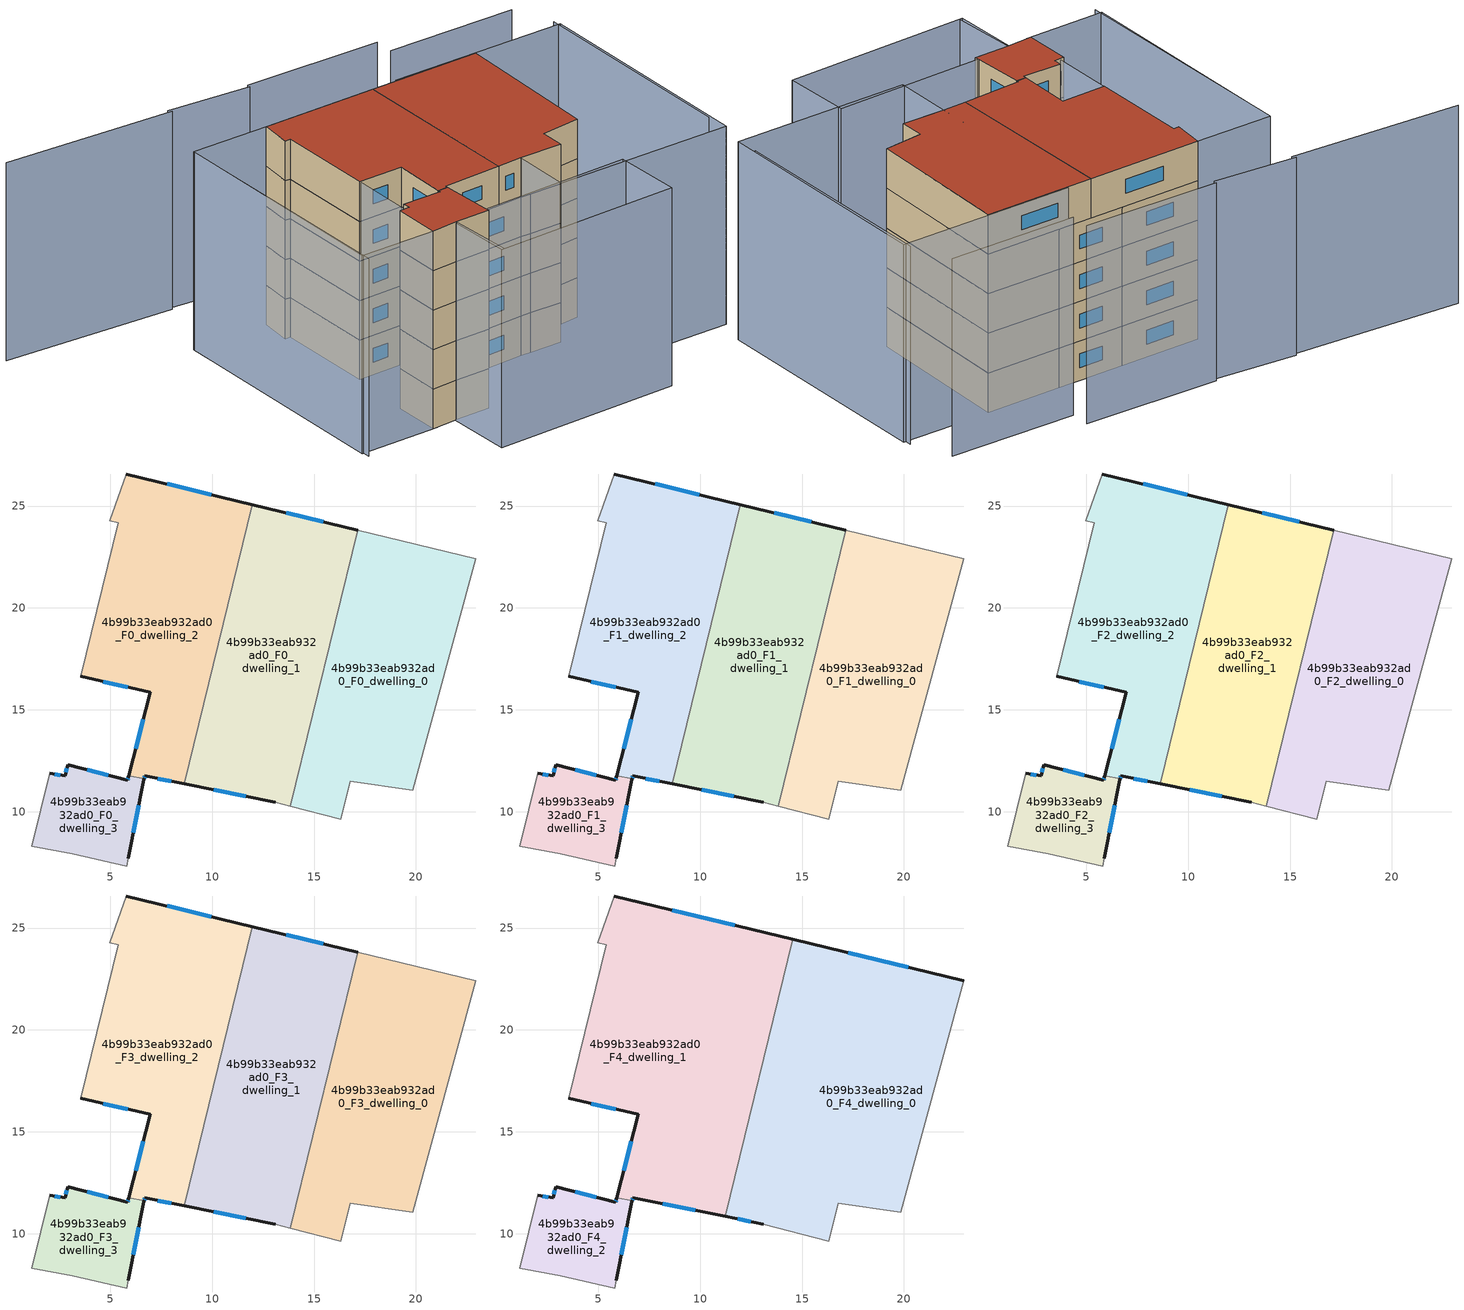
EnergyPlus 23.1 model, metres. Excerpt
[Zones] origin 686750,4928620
4b99b33eab932ad0_F0_dwelling_0
 floor ground (EU_floor_Construction): 22.95,22.4 19.84,11.05 16.78,11.48 16.32,9.62 13.84,10.27 17.13,23.82 z0
 wall adiabatic (EU_wall_Construction): 13.84,10.27 16.32,9.62 16.78,11.48 19.84,11.05 22.95,22.4 17.13,23.82 z0:3
 wall to 4b99b33eab932ad0_F0_dwelling_1 (EU_wall_Construction): 17.13,23.82 13.84,10.27 z0:3
4b99b33eab932ad0_F0_dwelling_1
 floor ground (EU_floor_Construction): 17.13,23.82 13.84,10.27 13.09,10.47 8.63,11.36 11.96,25.07 z0
 wall outside (EU_wall_Construction): 8.63,11.36 13.09,10.47 / 17.13,23.82 11.96,25.07 z0:3
 wall adiabatic (EU_wall_Construction): 13.09,10.47 13.84,10.27 z0:3
 wall to 4b99b33eab932ad0_F0_dwelling_2 (EU_wall_Construction): 11.96,25.07 8.63,11.36 z0:3
 window (EU_Window_Construction): 10.08,11.08 11.64,10.76 / 15.46,24.22 13.64,24.66 z0.97:2.03
4b99b33eab932ad0_F0_dwelling_2
 floor ground (EU_floor_Construction): 11.96,25.07 8.63,11.36 6.69,11.75 6.66,11.61 5.9,11.76 6.97,15.85 3.55,16.64 5.38,24.17 4.98,24.27 5.78,26.57 z0
 wall outside (EU_wall_Construction): 11.96,25.07 5.78,26.57 / 6.66,11.61 6.69,11.75 8.63,11.36 / 3.55,16.64 6.97,15.85 5.9,11.76 z0:3
 wall adiabatic (EU_wall_Construction): 5.78,26.57 4.98,24.27 5.38,24.17 3.55,16.64 z0:3
 wall to 4b99b33eab932ad0_F0_dwelling_3 (EU_wall_Construction): 5.9,11.76 6.66,11.61 z0:3
 window (EU_Window_Construction): 9.96,25.56 7.78,26.09 / 7.32,11.63 8,11.49 / 6.67,11.65 6.68,11.71 / 6.62,14.53 6.25,13.09 / 4.66,16.39 5.86,16.11 z0.97:2.03
4b99b33eab932ad0_F0_dwelling_3
 floor ground (EU_floor_Construction): 6.66,11.61 6.65,11.58 5.89,7.71 5.81,7.33 3.13,7.94 1.13,8.3 2.03,11.89 2.78,11.75 2.92,12.31 5.85,11.55 5.89,11.7 5.9,11.76 z0
 wall outside (EU_wall_Construction): 5.9,11.76 5.89,11.7 5.85,11.55 2.92,12.31 2.78,11.75 2.03,11.89 / 5.89,7.71 6.65,11.58 6.66,11.61 z0:3
 wall adiabatic (EU_wall_Construction): 2.03,11.89 1.13,8.3 3.13,7.94 5.81,7.33 5.89,7.71 z0:3
 window (EU_Window_Construction): 2.87,12.13 2.82,11.93 / 4.9,11.8 3.87,12.07 / 5.87,11.65 5.86,11.6 / 6.14,8.97 6.41,10.33 / 2.54,11.8 2.28,11.85 z0.97:2.03
4b99b33eab932ad0_F1_dwelling_0
 floor to 4b99b33eab932ad0_F0_dwelling_0 (EU_floor_Construction): 22.95,22.4 19.84,11.05 16.78,11.48 16.32,9.62 13.84,10.27 17.13,23.82 z3
 wall adiabatic (EU_wall_Construction): 13.84,10.27 16.32,9.62 16.78,11.48 19.84,11.05 22.95,22.4 17.13,23.82 z3:6
 wall to 4b99b33eab932ad0_F1_dwelling_1 (EU_wall_Construction): 17.13,23.82 13.84,10.27 z3:6
4b99b33eab932ad0_F1_dwelling_1
 floor to 4b99b33eab932ad0_F0_dwelling_1 (EU_floor_Construction): 17.13,23.82 13.84,10.27 13.09,10.47 8.63,11.36 11.96,25.07 z3
 wall outside (EU_wall_Construction): 8.63,11.36 13.09,10.47 / 17.13,23.82 11.96,25.07 z3:6
 wall adiabatic (EU_wall_Construction): 13.09,10.47 13.84,10.27 z3:6
 wall to 4b99b33eab932ad0_F1_dwelling_2 (EU_wall_Construction): 11.96,25.07 8.63,11.36 z3:6
 window (EU_Window_Construction): 10.08,11.08 11.64,10.76 / 15.46,24.22 13.64,24.66 z3.97:5.03
4b99b33eab932ad0_F1_dwelling_2
 floor to 4b99b33eab932ad0_F0_dwelling_2 (EU_floor_Construction): 11.96,25.07 8.63,11.36 6.69,11.75 6.66,11.61 5.9,11.76 6.97,15.85 3.55,16.64 5.38,24.17 4.98,24.27 5.78,26.57 z3
 wall outside (EU_wall_Construction): 11.96,25.07 5.78,26.57 / 6.66,11.61 6.69,11.75 8.63,11.36 / 3.55,16.64 6.97,15.85 5.9,11.76 z3:6
 wall adiabatic (EU_wall_Construction): 5.78,26.57 4.98,24.27 5.38,24.17 3.55,16.64 z3:6
 wall to 4b99b33eab932ad0_F1_dwelling_3 (EU_wall_Construction): 5.9,11.76 6.66,11.61 z3:6
 window (EU_Window_Construction): 9.96,25.56 7.78,26.09 / 7.32,11.63 8,11.49 / 6.67,11.65 6.68,11.71 / 6.62,14.53 6.25,13.09 / 4.66,16.39 5.86,16.11 z3.97:5.03
4b99b33eab932ad0_F1_dwelling_3
 floor to 4b99b33eab932ad0_F0_dwelling_3 (EU_floor_Construction): 6.66,11.61 6.65,11.58 5.89,7.71 5.81,7.33 3.13,7.94 1.13,8.3 2.03,11.89 2.78,11.75 2.92,12.31 5.85,11.55 5.89,11.7 5.9,11.76 z3
 wall outside (EU_wall_Construction): 5.9,11.76 5.89,11.7 5.85,11.55 2.92,12.31 2.78,11.75 2.03,11.89 / 5.89,7.71 6.65,11.58 6.66,11.61 z3:6
 wall adiabatic (EU_wall_Construction): 2.03,11.89 1.13,8.3 3.13,7.94 5.81,7.33 5.89,7.71 z3:6
 window (EU_Window_Construction): 2.87,12.13 2.82,11.93 / 4.9,11.8 3.87,12.07 / 5.87,11.65 5.86,11.6 / 6.14,8.97 6.41,10.33 / 2.54,11.8 2.28,11.85 z3.97:5.03
4b99b33eab932ad0_F2_dwelling_0
 floor to 4b99b33eab932ad0_F1_dwelling_0 (EU_floor_Construction): 22.95,22.4 19.84,11.05 16.78,11.48 16.32,9.62 13.84,10.27 17.13,23.82 z6
 wall adiabatic (EU_wall_Construction): 13.84,10.27 16.32,9.62 16.78,11.48 19.84,11.05 22.95,22.4 17.13,23.82 z6:9
 wall to 4b99b33eab932ad0_F2_dwelling_1 (EU_wall_Construction): 17.13,23.82 13.84,10.27 z6:9
4b99b33eab932ad0_F2_dwelling_1
 floor to 4b99b33eab932ad0_F1_dwelling_1 (EU_floor_Construction): 17.13,23.82 13.84,10.27 13.09,10.47 8.63,11.36 11.96,25.07 z6
 wall outside (EU_wall_Construction): 8.63,11.36 13.09,10.47 / 17.13,23.82 11.96,25.07 z6:9
 wall adiabatic (EU_wall_Construction): 13.09,10.47 13.84,10.27 z6:9
 wall to 4b99b33eab932ad0_F2_dwelling_2 (EU_wall_Construction): 11.96,25.07 8.63,11.36 z6:9
 window (EU_Window_Construction): 10.08,11.08 11.64,10.76 / 15.46,24.22 13.64,24.66 z6.97:8.03
4b99b33eab932ad0_F2_dwelling_2
 floor to 4b99b33eab932ad0_F1_dwelling_2 (EU_floor_Construction): 11.96,25.07 8.63,11.36 6.69,11.75 6.66,11.61 5.9,11.76 6.97,15.85 3.55,16.64 5.38,24.17 4.98,24.27 5.78,26.57 z6
 wall outside (EU_wall_Construction): 11.96,25.07 5.78,26.57 / 6.66,11.61 6.69,11.75 8.63,11.36 / 3.55,16.64 6.97,15.85 5.9,11.76 z6:9
 wall adiabatic (EU_wall_Construction): 5.78,26.57 4.98,24.27 5.38,24.17 3.55,16.64 z6:9
 wall to 4b99b33eab932ad0_F2_dwelling_3 (EU_wall_Construction): 5.9,11.76 6.66,11.61 z6:9
 window (EU_Window_Construction): 9.96,25.56 7.78,26.09 / 7.32,11.63 8,11.49 / 6.67,11.65 6.68,11.71 / 6.62,14.53 6.25,13.09 / 4.66,16.39 5.86,16.11 z6.97:8.03
4b99b33eab932ad0_F2_dwelling_3
 floor to 4b99b33eab932ad0_F1_dwelling_3 (EU_floor_Construction): 6.66,11.61 6.65,11.58 5.89,7.71 5.81,7.33 3.13,7.94 1.13,8.3 2.03,11.89 2.78,11.75 2.92,12.31 5.85,11.55 5.89,11.7 5.9,11.76 z6
 wall outside (EU_wall_Construction): 5.9,11.76 5.89,11.7 5.85,11.55 2.92,12.31 2.78,11.75 2.03,11.89 / 5.89,7.71 6.65,11.58 6.66,11.61 z6:9
 wall adiabatic (EU_wall_Construction): 2.03,11.89 1.13,8.3 3.13,7.94 5.81,7.33 5.89,7.71 z6:9
 window (EU_Window_Construction): 2.87,12.13 2.82,11.93 / 4.9,11.8 3.87,12.07 / 5.87,11.65 5.86,11.6 / 6.14,8.97 6.41,10.33 / 2.54,11.8 2.28,11.85 z6.97:8.03
4b99b33eab932ad0_F3_dwelling_0
 floor to 4b99b33eab932ad0_F2_dwelling_0 (EU_floor_Construction): 22.95,22.4 19.84,11.05 16.78,11.48 16.32,9.62 13.84,10.27 17.13,23.82 z9
 wall adiabatic (EU_wall_Construction): 13.84,10.27 16.32,9.62 16.78,11.48 19.84,11.05 22.95,22.4 17.13,23.82 z9:12
 wall to 4b99b33eab932ad0_F3_dwelling_1 (EU_wall_Construction): 17.13,23.82 13.84,10.27 z9:12
4b99b33eab932ad0_F3_dwelling_1
 floor to 4b99b33eab932ad0_F2_dwelling_1 (EU_floor_Construction): 17.13,23.82 13.84,10.27 13.09,10.47 8.63,11.36 11.96,25.07 z9
 wall outside (EU_wall_Construction): 8.63,11.36 13.09,10.47 / 17.13,23.82 11.96,25.07 z9:12
 wall adiabatic (EU_wall_Construction): 13.09,10.47 13.84,10.27 z9:12
 wall to 4b99b33eab932ad0_F3_dwelling_2 (EU_wall_Construction): 11.96,25.07 8.63,11.36 z9:12
 window (EU_Window_Construction): 10.08,11.08 11.64,10.76 / 15.46,24.22 13.64,24.66 z9.97:11.03
4b99b33eab932ad0_F3_dwelling_2
 floor to 4b99b33eab932ad0_F2_dwelling_2 (EU_floor_Construction): 11.96,25.07 8.63,11.36 6.69,11.75 6.66,11.61 5.9,11.76 6.97,15.85 3.55,16.64 5.38,24.17 4.98,24.27 5.78,26.57 z9
 wall outside (EU_wall_Construction): 11.96,25.07 5.78,26.57 / 6.66,11.61 6.69,11.75 8.63,11.36 / 3.55,16.64 6.97,15.85 5.9,11.76 z9:12
 wall adiabatic (EU_wall_Construction): 5.78,26.57 4.98,24.27 5.38,24.17 3.55,16.64 z9:12
 wall to 4b99b33eab932ad0_F3_dwelling_3 (EU_wall_Construction): 5.9,11.76 6.66,11.61 z9:12
 window (EU_Window_Construction): 9.96,25.56 7.78,26.09 / 7.32,11.63 8,11.49 / 6.67,11.65 6.68,11.71 / 6.62,14.53 6.25,13.09 / 4.66,16.39 5.86,16.11 z9.97:11.03
4b99b33eab932ad0_F3_dwelling_3
 floor to 4b99b33eab932ad0_F2_dwelling_3 (EU_floor_Construction): 6.66,11.61 6.65,11.58 5.89,7.71 5.81,7.33 3.13,7.94 1.13,8.3 2.03,11.89 2.78,11.75 2.92,12.31 5.85,11.55 5.89,11.7 5.9,11.76 z9
 wall outside (EU_wall_Construction): 5.9,11.76 5.89,11.7 5.85,11.55 2.92,12.31 2.78,11.75 2.03,11.89 / 5.89,7.71 6.65,11.58 6.66,11.61 z9:12
 wall adiabatic (EU_wall_Construction): 2.03,11.89 1.13,8.3 3.13,7.94 5.81,7.33 5.89,7.71 z9:12
 window (EU_Window_Construction): 2.87,12.13 2.82,11.93 / 4.9,11.8 3.87,12.07 / 5.87,11.65 5.86,11.6 / 6.14,8.97 6.41,10.33 / 2.54,11.8 2.28,11.85 z9.97:11.03
4b99b33eab932ad0_F4_dwelling_0
 floor to 4b99b33eab932ad0_F3_dwelling_0 (EU_floor_Construction): 22.95,22.4 19.84,11.05 16.78,11.48 16.32,9.62 13.84,10.27 17.13,23.81 z12
 floor to 4b99b33eab932ad0_F3_dwelling_1 (EU_floor_Construction): 17.13,23.81 13.84,10.27 13.09,10.47 11.23,10.84 14.54,24.45 z12
 wall outside (EU_wall_Construction): 11.23,10.84 13.09,10.47 / 22.95,22.4 14.54,24.45 z12:15
 wall adiabatic (EU_wall_Construction): 13.09,10.47 16.32,9.62 16.78,11.48 19.84,11.05 22.95,22.4 z12:15
 wall to 4b99b33eab932ad0_F4_dwelling_1 (EU_wall_Construction): 14.54,24.45 11.23,10.84 z12:15
 window (EU_Window_Construction): 11.84,10.72 12.49,10.59 / 20.22,23.06 17.27,23.78 z12.97:14.03
 roof outside (EU_roof_Construction): 19.84,11.05 22.95,22.4 14.54,24.45 11.23,10.84 13.09,10.47 16.32,9.62 16.78,11.48 z15
4b99b33eab932ad0_F4_dwelling_1
 floor to 4b99b33eab932ad0_F3_dwelling_1 (EU_floor_Construction): 14.54,24.45 11.23,10.84 8.63,11.36 11.96,25.07 z12
 floor to 4b99b33eab932ad0_F3_dwelling_2 (EU_floor_Construction): 11.96,25.07 8.63,11.36 6.69,11.75 6.66,11.61 5.9,11.76 6.97,15.85 3.55,16.64 5.38,24.17 4.98,24.27 5.78,26.57 z12
 wall outside (EU_wall_Construction): 14.54,24.45 5.78,26.57 / 6.66,11.61 6.69,11.75 11.23,10.84 / 3.55,16.64 6.97,15.85 5.9,11.76 z12:15
 wall adiabatic (EU_wall_Construction): 5.78,26.57 4.98,24.27 5.38,24.17 3.55,16.64 z12:15
 wall to 4b99b33eab932ad0_F4_dwelling_2 (EU_wall_Construction): 5.9,11.76 6.66,11.61 z12:15
 window (EU_Window_Construction): 11.7,25.13 8.62,25.88 / 8.16,11.46 9.76,11.14 / 6.67,11.65 6.68,11.71 / 6.62,14.53 6.25,13.09 / 4.66,16.39 5.86,16.11 z12.97:14.03
 roof outside (EU_roof_Construction): 11.23,10.84 14.54,24.45 5.78,26.57 4.98,24.27 5.38,24.17 3.55,16.64 6.97,15.85 5.9,11.76 6.66,11.61 6.69,11.75 z15
4b99b33eab932ad0_F4_dwelling_2
 floor to 4b99b33eab932ad0_F3_dwelling_3 (EU_floor_Construction): 6.66,11.61 6.65,11.58 5.89,7.71 5.81,7.33 3.13,7.94 1.13,8.3 2.03,11.89 2.78,11.75 2.92,12.31 5.85,11.55 5.89,11.7 5.9,11.76 z12
 wall outside (EU_wall_Construction): 5.9,11.76 5.89,11.7 5.85,11.55 2.92,12.31 2.78,11.75 2.03,11.89 / 5.89,7.71 6.65,11.58 6.66,11.61 z12:15
 wall adiabatic (EU_wall_Construction): 2.03,11.89 1.13,8.3 3.13,7.94 5.81,7.33 5.89,7.71 z12:15
 window (EU_Window_Construction): 2.87,12.13 2.82,11.93 / 4.9,11.8 3.87,12.07 / 5.87,11.65 5.86,11.6 / 6.14,8.97 6.41,10.33 / 2.54,11.8 2.28,11.85 z12.97:14.03
 roof outside (EU_roof_Construction): 5.81,7.33 5.89,7.71 6.65,11.58 6.66,11.61 5.9,11.76 5.89,11.7 5.85,11.55 2.92,12.31 2.78,11.75 2.03,11.89 1.13,8.3 3.13,7.94 z15
shading: 3.19,8.25 2.16,3.07 / -0.12,28 -4.72,9.16 / 25.64,4.38 29.84,21.23 / 29.42,24.54 19.65,27.06 / 20.04,28.56 9.69,31.35 / 9.6,31.1 3.4,33.18 / 3.55,32.88 -9.29,36.85 / 17.26,5.01 16.1,-0.16 / 16.1,-0.16 1.92,3.04 / 1.92,3.04 3.09,8.21 / 3.09,8.21 17.26,5.01 / 29.9,20.71 25.34,2.64 / 25.34,2.64 11.97,6.02 / 11.97,6.02 16.52,24.09 / 16.52,24.09 29.9,20.71 / -4.67,9.75 -0.11,28.04 / -0.11,28.04 6.03,26.51 / 6.03,26.51 1.48,8.22 / 1.48,8.22 -4.67,9.75 z0:15
[Building]
EU S2 Campaign: North Axis=0; Terrain=City; Solar Distribution=FullExterior
[Site:Location]
Bologna: Latitude=44.5; Longitude=11.25; Time Zone=1; Elevation=37
[SizingPeriod:WeatherFileDays]
AnnualSizingPeriod: Begin Month=1; Begin Day of Month=1; End Month=12; End Day of Month=31; Day of Week for Start Day=Monday; Use Weather File Daylight Saving Period=No; Use Weather File Rain and Snow Indicators=No
[MATERIAL]
EU_InternalMass_Material: Roughness=MediumRough; Thickness=0.1; Conductivity=1; Density=1800; Specific Heat=900; Thermal Absorptance=0.9; Solar Absorptance=0.7; Visible Absorptance=0.7
[MATERIAL:NOMASS] Roughness=MediumRough; Thermal Absorptance=0.9; Solar Absorptance=0.7; Visible Absorptance=0.7
Name | Thermal Resistance
EU_wall_NoMass | 0.779417
EU_roof_NoMass | 0.435466
EU_floor_NoMass | 0.588222
[WINDOWMATERIAL:SIMPLEGLAZINGSYSTEM]
EU_Window_SimpleGlazing: UFactor=5.16242; Solar Heat Gain Coefficient=0.85; Visible Transmittance=0.85
[CONSTRUCTION]
EU_wall_Construction: EU_wall_NoMass
EU_roof_Construction: EU_roof_NoMass
EU_floor_Construction: EU_floor_NoMass
EU_Window_Construction: EU_Window_SimpleGlazing
EU_InternalMass_Construction: EU_InternalMass_Material
[ZONE] Type=1; Multiplier=1; Ceiling Height=autocalculate; Floor Area=autocalculate; Part of Total Floor Area=Yes
Name | Volume
4b99b33eab932ad0_F0_dwelling_0 | 223.477
4b99b33eab932ad0_F1_dwelling_0; 4b99b33eab932ad0_F2_dwelling_0; 4b99b33eab932ad0_F3_dwelling_0 | 223.476
4b99b33eab932ad0_F4_dwelling_0 | 335.208
4b99b33eab932ad0_F0_dwelling_1; 4b99b33eab932ad0_F1_dwelling_1; 4b99b33eab932ad0_F2_dwelling_1; 4b99b33eab932ad0_F3_dwelling_1 | 223.471
4b99b33eab932ad0_F4_dwelling_1 | 335.213
4b99b33eab932ad0_F0_dwelling_2 | 223.484
4b99b33eab932ad0_F1_dwelling_2; 4b99b33eab932ad0_F2_dwelling_2; 4b99b33eab932ad0_F3_dwelling_2 | 223.486
4b99b33eab932ad0_F4_dwelling_2; 4b99b33eab932ad0_F0_dwelling_3; 4b99b33eab932ad0_F1_dwelling_3; 4b99b33eab932ad0_F2_dwelling_3; 4b99b33eab932ad0_F3_dwelling_3 | 57.9075
[INTERNALMASS] Construction=EU_InternalMass_Construction
Name | Zone or ZoneList | Surface Area
4b99b33eab932ad0_F0_dwelling_0_EU_InternalMass | 4b99b33eab932ad0_F0_dwelling_0 | 74.4923
4b99b33eab932ad0_F0_dwelling_1_EU_InternalMass | 4b99b33eab932ad0_F0_dwelling_1 | 74.4905
4b99b33eab932ad0_F0_dwelling_2_EU_InternalMass | 4b99b33eab932ad0_F0_dwelling_2 | 74.4945
4b99b33eab932ad0_F0_dwelling_3_EU_InternalMass | 4b99b33eab932ad0_F0_dwelling_3 | 19.3029
4b99b33eab932ad0_F1_dwelling_0_EU_InternalMass | 4b99b33eab932ad0_F1_dwelling_0 | 74.4923
4b99b33eab932ad0_F1_dwelling_1_EU_InternalMass | 4b99b33eab932ad0_F1_dwelling_1 | 74.4905
4b99b33eab932ad0_F1_dwelling_2_EU_InternalMass | 4b99b33eab932ad0_F1_dwelling_2 | 74.4945
4b99b33eab932ad0_F1_dwelling_3_EU_InternalMass | 4b99b33eab932ad0_F1_dwelling_3 | 19.3029
4b99b33eab932ad0_F2_dwelling_0_EU_InternalMass | 4b99b33eab932ad0_F2_dwelling_0 | 74.4923
4b99b33eab932ad0_F2_dwelling_1_EU_InternalMass | 4b99b33eab932ad0_F2_dwelling_1 | 74.4905
4b99b33eab932ad0_F2_dwelling_2_EU_InternalMass | 4b99b33eab932ad0_F2_dwelling_2 | 74.4945
4b99b33eab932ad0_F2_dwelling_3_EU_InternalMass | 4b99b33eab932ad0_F2_dwelling_3 | 19.3029
4b99b33eab932ad0_F3_dwelling_0_EU_InternalMass | 4b99b33eab932ad0_F3_dwelling_0 | 74.4923
4b99b33eab932ad0_F3_dwelling_1_EU_InternalMass | 4b99b33eab932ad0_F3_dwelling_1 | 74.4905
4b99b33eab932ad0_F3_dwelling_2_EU_InternalMass | 4b99b33eab932ad0_F3_dwelling_2 | 74.4945
4b99b33eab932ad0_F3_dwelling_3_EU_InternalMass | 4b99b33eab932ad0_F3_dwelling_3 | 19.3029
4b99b33eab932ad0_F4_dwelling_0_EU_InternalMass | 4b99b33eab932ad0_F4_dwelling_0 | 111.737
4b99b33eab932ad0_F4_dwelling_1_EU_InternalMass | 4b99b33eab932ad0_F4_dwelling_1 | 111.737
4b99b33eab932ad0_F4_dwelling_2_EU_InternalMass | 4b99b33eab932ad0_F4_dwelling_2 | 19.3029
[OTHEREQUIPMENT] Fuel Type=Electricity; Design Level Calculation Method=Watts/Area; Power per Zone Floor Area=1; Fraction Latent=0; Fraction Radiant=0; Fraction Lost=0; Carbon Dioxide Generation Rate=0; EndUse Subcategory=EU_Step8_InternalGains
Name | Zone or ZoneList or Space or SpaceList | Schedule
EU_Step8_InternalGain_4b99b33eab932ad0_F0_dwelling_0_f000 | 4b99b33eab932ad0_F0_dwelling_0 | EU_Step8_GainSchedule_4b99b33eab932ad0_F0_dwelling_0_f000
EU_Step8_InternalGain_4b99b33eab932ad0_F0_dwelling_1_f000 | 4b99b33eab932ad0_F0_dwelling_1 | EU_Step8_GainSchedule_4b99b33eab932ad0_F0_dwelling_1_f000
EU_Step8_InternalGain_4b99b33eab932ad0_F0_dwelling_2_f000 | 4b99b33eab932ad0_F0_dwelling_2 | EU_Step8_GainSchedule_4b99b33eab932ad0_F0_dwelling_2_f000
EU_Step8_InternalGain_4b99b33eab932ad0_F0_dwelling_3_f000 | 4b99b33eab932ad0_F0_dwelling_3 | EU_Step8_GainSchedule_4b99b33eab932ad0_F0_dwelling_3_f000
EU_Step8_InternalGain_4b99b33eab932ad0_F1_dwelling_0_f000 | 4b99b33eab932ad0_F1_dwelling_0 | EU_Step8_GainSchedule_4b99b33eab932ad0_F1_dwelling_0_f000
EU_Step8_InternalGain_4b99b33eab932ad0_F1_dwelling_1_f000 | 4b99b33eab932ad0_F1_dwelling_1 | EU_Step8_GainSchedule_4b99b33eab932ad0_F1_dwelling_1_f000
EU_Step8_InternalGain_4b99b33eab932ad0_F1_dwelling_2_f000 | 4b99b33eab932ad0_F1_dwelling_2 | EU_Step8_GainSchedule_4b99b33eab932ad0_F1_dwelling_2_f000
EU_Step8_InternalGain_4b99b33eab932ad0_F1_dwelling_3_f000 | 4b99b33eab932ad0_F1_dwelling_3 | EU_Step8_GainSchedule_4b99b33eab932ad0_F1_dwelling_3_f000
EU_Step8_InternalGain_4b99b33eab932ad0_F2_dwelling_0_f000 | 4b99b33eab932ad0_F2_dwelling_0 | EU_Step8_GainSchedule_4b99b33eab932ad0_F2_dwelling_0_f000
EU_Step8_InternalGain_4b99b33eab932ad0_F2_dwelling_1_f000 | 4b99b33eab932ad0_F2_dwelling_1 | EU_Step8_GainSchedule_4b99b33eab932ad0_F2_dwelling_1_f000
EU_Step8_InternalGain_4b99b33eab932ad0_F2_dwelling_2_f000 | 4b99b33eab932ad0_F2_dwelling_2 | EU_Step8_GainSchedule_4b99b33eab932ad0_F2_dwelling_2_f000
EU_Step8_InternalGain_4b99b33eab932ad0_F2_dwelling_3_f000 | 4b99b33eab932ad0_F2_dwelling_3 | EU_Step8_GainSchedule_4b99b33eab932ad0_F2_dwelling_3_f000
EU_Step8_InternalGain_4b99b33eab932ad0_F3_dwelling_0_f000 | 4b99b33eab932ad0_F3_dwelling_0 | EU_Step8_GainSchedule_4b99b33eab932ad0_F3_dwelling_0_f000
EU_Step8_InternalGain_4b99b33eab932ad0_F3_dwelling_1_f000 | 4b99b33eab932ad0_F3_dwelling_1 | EU_Step8_GainSchedule_4b99b33eab932ad0_F3_dwelling_1_f000
EU_Step8_InternalGain_4b99b33eab932ad0_F3_dwelling_2_f000 | 4b99b33eab932ad0_F3_dwelling_2 | EU_Step8_GainSchedule_4b99b33eab932ad0_F3_dwelling_2_f000
EU_Step8_InternalGain_4b99b33eab932ad0_F3_dwelling_3_f000 | 4b99b33eab932ad0_F3_dwelling_3 | EU_Step8_GainSchedule_4b99b33eab932ad0_F3_dwelling_3_f000
EU_Step8_InternalGain_4b99b33eab932ad0_F4_dwelling_0_f000 | 4b99b33eab932ad0_F4_dwelling_0 | EU_Step8_GainSchedule_4b99b33eab932ad0_F4_dwelling_0_f000
EU_Step8_InternalGain_4b99b33eab932ad0_F4_dwelling_1_f000 | 4b99b33eab932ad0_F4_dwelling_1 | EU_Step8_GainSchedule_4b99b33eab932ad0_F4_dwelling_1_f000
EU_Step8_InternalGain_4b99b33eab932ad0_F4_dwelling_2_f000 | 4b99b33eab932ad0_F4_dwelling_2 | EU_Step8_GainSchedule_4b99b33eab932ad0_F4_dwelling_2_f000
[ZONEVENTILATION:DESIGNFLOWRATE] Schedule=EU_AlwaysOn; Design Flow Rate Calculation Method=AirChanges/Hour; Air Changes per Hour=0.712058; Ventilation Type=Natural; Fan Pressure Rise=0; Fan Total Efficiency=1; Constant Term Coefficient=1; Temperature Term Coefficient=0; Velocity Term Coefficient=0; Velocity Squared Term Coefficient=0; Minimum Indoor Temperature=-100; Maximum Indoor Temperature=100; Delta Temperature=-100; Minimum Outdoor Temperature=-100; Maximum Outdoor Temperature=100; Maximum Wind Speed=40
Name | Zone or ZoneList or Space or SpaceList
EU_ConstantAir_4b99b33eab932ad0_F0_dwelling_0 | 4b99b33eab932ad0_F0_dwelling_0
EU_ConstantAir_4b99b33eab932ad0_F0_dwelling_1 | 4b99b33eab932ad0_F0_dwelling_1
EU_ConstantAir_4b99b33eab932ad0_F0_dwelling_2 | 4b99b33eab932ad0_F0_dwelling_2
EU_ConstantAir_4b99b33eab932ad0_F0_dwelling_3 | 4b99b33eab932ad0_F0_dwelling_3
EU_ConstantAir_4b99b33eab932ad0_F1_dwelling_0 | 4b99b33eab932ad0_F1_dwelling_0
EU_ConstantAir_4b99b33eab932ad0_F1_dwelling_1 | 4b99b33eab932ad0_F1_dwelling_1
EU_ConstantAir_4b99b33eab932ad0_F1_dwelling_2 | 4b99b33eab932ad0_F1_dwelling_2
EU_ConstantAir_4b99b33eab932ad0_F1_dwelling_3 | 4b99b33eab932ad0_F1_dwelling_3
EU_ConstantAir_4b99b33eab932ad0_F2_dwelling_0 | 4b99b33eab932ad0_F2_dwelling_0
EU_ConstantAir_4b99b33eab932ad0_F2_dwelling_1 | 4b99b33eab932ad0_F2_dwelling_1
EU_ConstantAir_4b99b33eab932ad0_F2_dwelling_2 | 4b99b33eab932ad0_F2_dwelling_2
EU_ConstantAir_4b99b33eab932ad0_F2_dwelling_3 | 4b99b33eab932ad0_F2_dwelling_3
EU_ConstantAir_4b99b33eab932ad0_F3_dwelling_0 | 4b99b33eab932ad0_F3_dwelling_0
EU_ConstantAir_4b99b33eab932ad0_F3_dwelling_1 | 4b99b33eab932ad0_F3_dwelling_1
EU_ConstantAir_4b99b33eab932ad0_F3_dwelling_2 | 4b99b33eab932ad0_F3_dwelling_2
EU_ConstantAir_4b99b33eab932ad0_F3_dwelling_3 | 4b99b33eab932ad0_F3_dwelling_3
EU_ConstantAir_4b99b33eab932ad0_F4_dwelling_0 | 4b99b33eab932ad0_F4_dwelling_0
EU_ConstantAir_4b99b33eab932ad0_F4_dwelling_1 | 4b99b33eab932ad0_F4_dwelling_1
EU_ConstantAir_4b99b33eab932ad0_F4_dwelling_2 | 4b99b33eab932ad0_F4_dwelling_2
[HVACTEMPLATE:THERMOSTAT] Constant Heating Setpoint=20; Constant Cooling Setpoint=50
EU_HeatOnly_4b99b33eab932ad0_F0_dwelling_0; EU_HeatOnly_4b99b33eab932ad0_F0_dwelling_1; EU_HeatOnly_4b99b33eab932ad0_F0_dwelling_2; EU_HeatOnly_4b99b33eab932ad0_F0_dwelling_3; EU_HeatOnly_4b99b33eab932ad0_F1_dwelling_0; EU_HeatOnly_4b99b33eab932ad0_F1_dwelling_1; EU_HeatOnly_4b99b33eab932ad0_F1_dwelling_2; EU_HeatOnly_4b99b33eab932ad0_F1_dwelling_3; EU_HeatOnly_4b99b33eab932ad0_F2_dwelling_0; EU_HeatOnly_4b99b33eab932ad0_F2_dwelling_1; EU_HeatOnly_4b99b33eab932ad0_F2_dwelling_2; EU_HeatOnly_4b99b33eab932ad0_F2_dwelling_3; EU_HeatOnly_4b99b33eab932ad0_F3_dwelling_0; EU_HeatOnly_4b99b33eab932ad0_F3_dwelling_1; EU_HeatOnly_4b99b33eab932ad0_F3_dwelling_2; EU_HeatOnly_4b99b33eab932ad0_F3_dwelling_3; EU_HeatOnly_4b99b33eab932ad0_F4_dwelling_0; EU_HeatOnly_4b99b33eab932ad0_F4_dwelling_1; EU_HeatOnly_4b99b33eab932ad0_F4_dwelling_2
[HVACTEMPLATE:ZONE:IDEALLOADSAIRSYSTEM] System Availability Schedule=EU_AlwaysOn; Maximum Heating Supply Air Temperature=50; Minimum Cooling Supply Air Temperature=13; Maximum Heating Supply Air Humidity Ratio=0.0156; Minimum Cooling Supply Air Humidity Ratio=0.0077; Heating Limit=NoLimit; Cooling Limit=NoLimit; Heating Availability Schedule=EU_AlwaysOn; Cooling Availability Schedule=EU_CoolingOff; Dehumidification Control Type=ConstantSensibleHeatRatio; Cooling Sensible Heat Ratio=0.7; Dehumidification Setpoint=60; Humidification Control Type=None; Humidification Setpoint=30; Outdoor Air Method=None; Outdoor Air Flow Rate per Person=0.00944; Outdoor Air Flow Rate per Zone Floor Area=0; Outdoor Air Flow Rate per Zone=0; Demand Controlled Ventilation Type=None; Outdoor Air Economizer Type=NoEconomizer; Heat Recovery Type=None; Sensible Heat Recovery Effectiveness=0.7; Latent Heat Recovery Effectiveness=0.65
Name | Template Thermostat
4b99b33eab932ad0_F0_dwelling_0 | EU_HeatOnly_4b99b33eab932ad0_F0_dwelling_0
4b99b33eab932ad0_F0_dwelling_1 | EU_HeatOnly_4b99b33eab932ad0_F0_dwelling_1
4b99b33eab932ad0_F0_dwelling_2 | EU_HeatOnly_4b99b33eab932ad0_F0_dwelling_2
4b99b33eab932ad0_F0_dwelling_3 | EU_HeatOnly_4b99b33eab932ad0_F0_dwelling_3
4b99b33eab932ad0_F1_dwelling_0 | EU_HeatOnly_4b99b33eab932ad0_F1_dwelling_0
4b99b33eab932ad0_F1_dwelling_1 | EU_HeatOnly_4b99b33eab932ad0_F1_dwelling_1
4b99b33eab932ad0_F1_dwelling_2 | EU_HeatOnly_4b99b33eab932ad0_F1_dwelling_2
4b99b33eab932ad0_F1_dwelling_3 | EU_HeatOnly_4b99b33eab932ad0_F1_dwelling_3
4b99b33eab932ad0_F2_dwelling_0 | EU_HeatOnly_4b99b33eab932ad0_F2_dwelling_0
4b99b33eab932ad0_F2_dwelling_1 | EU_HeatOnly_4b99b33eab932ad0_F2_dwelling_1
4b99b33eab932ad0_F2_dwelling_2 | EU_HeatOnly_4b99b33eab932ad0_F2_dwelling_2
4b99b33eab932ad0_F2_dwelling_3 | EU_HeatOnly_4b99b33eab932ad0_F2_dwelling_3
4b99b33eab932ad0_F3_dwelling_0 | EU_HeatOnly_4b99b33eab932ad0_F3_dwelling_0
4b99b33eab932ad0_F3_dwelling_1 | EU_HeatOnly_4b99b33eab932ad0_F3_dwelling_1
4b99b33eab932ad0_F3_dwelling_2 | EU_HeatOnly_4b99b33eab932ad0_F3_dwelling_2
4b99b33eab932ad0_F3_dwelling_3 | EU_HeatOnly_4b99b33eab932ad0_F3_dwelling_3
4b99b33eab932ad0_F4_dwelling_0 | EU_HeatOnly_4b99b33eab932ad0_F4_dwelling_0
4b99b33eab932ad0_F4_dwelling_1 | EU_HeatOnly_4b99b33eab932ad0_F4_dwelling_1
4b99b33eab932ad0_F4_dwelling_2 | EU_HeatOnly_4b99b33eab932ad0_F4_dwelling_2
[SIZING:ZONE] Zone Cooling Design Supply Air Temperature Input Method=SupplyAirTemperature; Zone Cooling Design Supply Air Temperature=13; Zone Heating Design Supply Air Temperature Input Method=SupplyAirTemperature; Zone Heating Design Supply Air Temperature=50; Zone Cooling Design Supply Air Humidity Ratio=0.008; Zone Heating Design Supply Air Humidity Ratio=0.008; Cooling Design Air Flow Method=DesignDay; Cooling Design Air Flow Rate=0; Cooling Minimum Air Flow per Zone Floor Area=0.000762; Cooling Minimum Air Flow=0; Cooling Minimum Air Flow Fraction=0.2; Heating Design Air Flow Method=DesignDay; Heating Design Air Flow Rate=0; Heating Maximum Air Flow per Zone Floor Area=0.002032; Heating Maximum Air Flow=0.141576; Heating Maximum Air Flow Fraction=0.3; Account for Dedicated Outdoor Air System=No; Dedicated Outdoor Air System Control Strategy=NeutralSupplyAir; Dedicated Outdoor Air Low Setpoint Temperature for Design=autosize; Dedicated Outdoor Air High Setpoint Temperature for Design=autosize; Zone Load Sizing Method=Sensible Load Only No Latent Load; Zone Latent Cooling Design Supply Air Humidity Ratio Input Method=HumidityRatioDifference; Zone Cooling Design Supply Air Humidity Ratio Difference=0.005; Zone Latent Heating Design Supply Air Humidity Ratio Input Method=HumidityRatioDifference; Zone Humidification Design Supply Air Humidity Ratio Difference=0.005
4b99b33eab932ad0_F0_dwelling_0; 4b99b33eab932ad0_F0_dwelling_1; 4b99b33eab932ad0_F0_dwelling_2; 4b99b33eab932ad0_F0_dwelling_3; 4b99b33eab932ad0_F1_dwelling_0; 4b99b33eab932ad0_F1_dwelling_1; 4b99b33eab932ad0_F1_dwelling_2; 4b99b33eab932ad0_F1_dwelling_3; 4b99b33eab932ad0_F2_dwelling_0; 4b99b33eab932ad0_F2_dwelling_1; 4b99b33eab932ad0_F2_dwelling_2; 4b99b33eab932ad0_F2_dwelling_3; 4b99b33eab932ad0_F3_dwelling_0; 4b99b33eab932ad0_F3_dwelling_1; 4b99b33eab932ad0_F3_dwelling_2; 4b99b33eab932ad0_F3_dwelling_3; 4b99b33eab932ad0_F4_dwelling_0; 4b99b33eab932ad0_F4_dwelling_1; 4b99b33eab932ad0_F4_dwelling_2
[SCHEDULE:CONSTANT]
Name | Hourly Value
EU_AlwaysOn | 1
EU_CoolingOff | 0
[SCHEDULE:FILE] Column Number=1; Rows to Skip at Top=0; Number of Hours of Data=8760; Column Separator=Comma; Interpolate to Timestep=No; Minutes per Item=60; Adjust Schedule for Daylight Savings=Yes
Name | File
EU_Step8_GainSchedule_4b99b33eab932ad0_F0_dwelling_0_f000 | ../../schedules/4b99b33eab932ad0/4b99b33eab932ad0_F0_dwelling_0_f000_gain.csv
EU_Step8_GainSchedule_4b99b33eab932ad0_F0_dwelling_1_f000 | ../../schedules/4b99b33eab932ad0/4b99b33eab932ad0_F0_dwelling_1_f000_gain.csv
EU_Step8_GainSchedule_4b99b33eab932ad0_F0_dwelling_2_f000 | ../../schedules/4b99b33eab932ad0/4b99b33eab932ad0_F0_dwelling_2_f000_gain.csv
EU_Step8_GainSchedule_4b99b33eab932ad0_F0_dwelling_3_f000 | ../../schedules/4b99b33eab932ad0/4b99b33eab932ad0_F0_dwelling_3_f000_gain.csv
EU_Step8_GainSchedule_4b99b33eab932ad0_F1_dwelling_0_f000 | ../../schedules/4b99b33eab932ad0/4b99b33eab932ad0_F1_dwelling_0_f000_gain.csv
EU_Step8_GainSchedule_4b99b33eab932ad0_F1_dwelling_1_f000 | ../../schedules/4b99b33eab932ad0/4b99b33eab932ad0_F1_dwelling_1_f000_gain.csv
EU_Step8_GainSchedule_4b99b33eab932ad0_F1_dwelling_2_f000 | ../../schedules/4b99b33eab932ad0/4b99b33eab932ad0_F1_dwelling_2_f000_gain.csv
EU_Step8_GainSchedule_4b99b33eab932ad0_F1_dwelling_3_f000 | ../../schedules/4b99b33eab932ad0/4b99b33eab932ad0_F1_dwelling_3_f000_gain.csv
EU_Step8_GainSchedule_4b99b33eab932ad0_F2_dwelling_0_f000 | ../../schedules/4b99b33eab932ad0/4b99b33eab932ad0_F2_dwelling_0_f000_gain.csv
EU_Step8_GainSchedule_4b99b33eab932ad0_F2_dwelling_1_f000 | ../../schedules/4b99b33eab932ad0/4b99b33eab932ad0_F2_dwelling_1_f000_gain.csv
EU_Step8_GainSchedule_4b99b33eab932ad0_F2_dwelling_2_f000 | ../../schedules/4b99b33eab932ad0/4b99b33eab932ad0_F2_dwelling_2_f000_gain.csv
EU_Step8_GainSchedule_4b99b33eab932ad0_F2_dwelling_3_f000 | ../../schedules/4b99b33eab932ad0/4b99b33eab932ad0_F2_dwelling_3_f000_gain.csv
EU_Step8_GainSchedule_4b99b33eab932ad0_F3_dwelling_0_f000 | ../../schedules/4b99b33eab932ad0/4b99b33eab932ad0_F3_dwelling_0_f000_gain.csv
EU_Step8_GainSchedule_4b99b33eab932ad0_F3_dwelling_1_f000 | ../../schedules/4b99b33eab932ad0/4b99b33eab932ad0_F3_dwelling_1_f000_gain.csv
EU_Step8_GainSchedule_4b99b33eab932ad0_F3_dwelling_2_f000 | ../../schedules/4b99b33eab932ad0/4b99b33eab932ad0_F3_dwelling_2_f000_gain.csv
EU_Step8_GainSchedule_4b99b33eab932ad0_F3_dwelling_3_f000 | ../../schedules/4b99b33eab932ad0/4b99b33eab932ad0_F3_dwelling_3_f000_gain.csv
EU_Step8_GainSchedule_4b99b33eab932ad0_F4_dwelling_0_f000 | ../../schedules/4b99b33eab932ad0/4b99b33eab932ad0_F4_dwelling_0_f000_gain.csv
EU_Step8_GainSchedule_4b99b33eab932ad0_F4_dwelling_1_f000 | ../../schedules/4b99b33eab932ad0/4b99b33eab932ad0_F4_dwelling_1_f000_gain.csv
EU_Step8_GainSchedule_4b99b33eab932ad0_F4_dwelling_2_f000 | ../../schedules/4b99b33eab932ad0/4b99b33eab932ad0_F4_dwelling_2_f000_gain.csv
